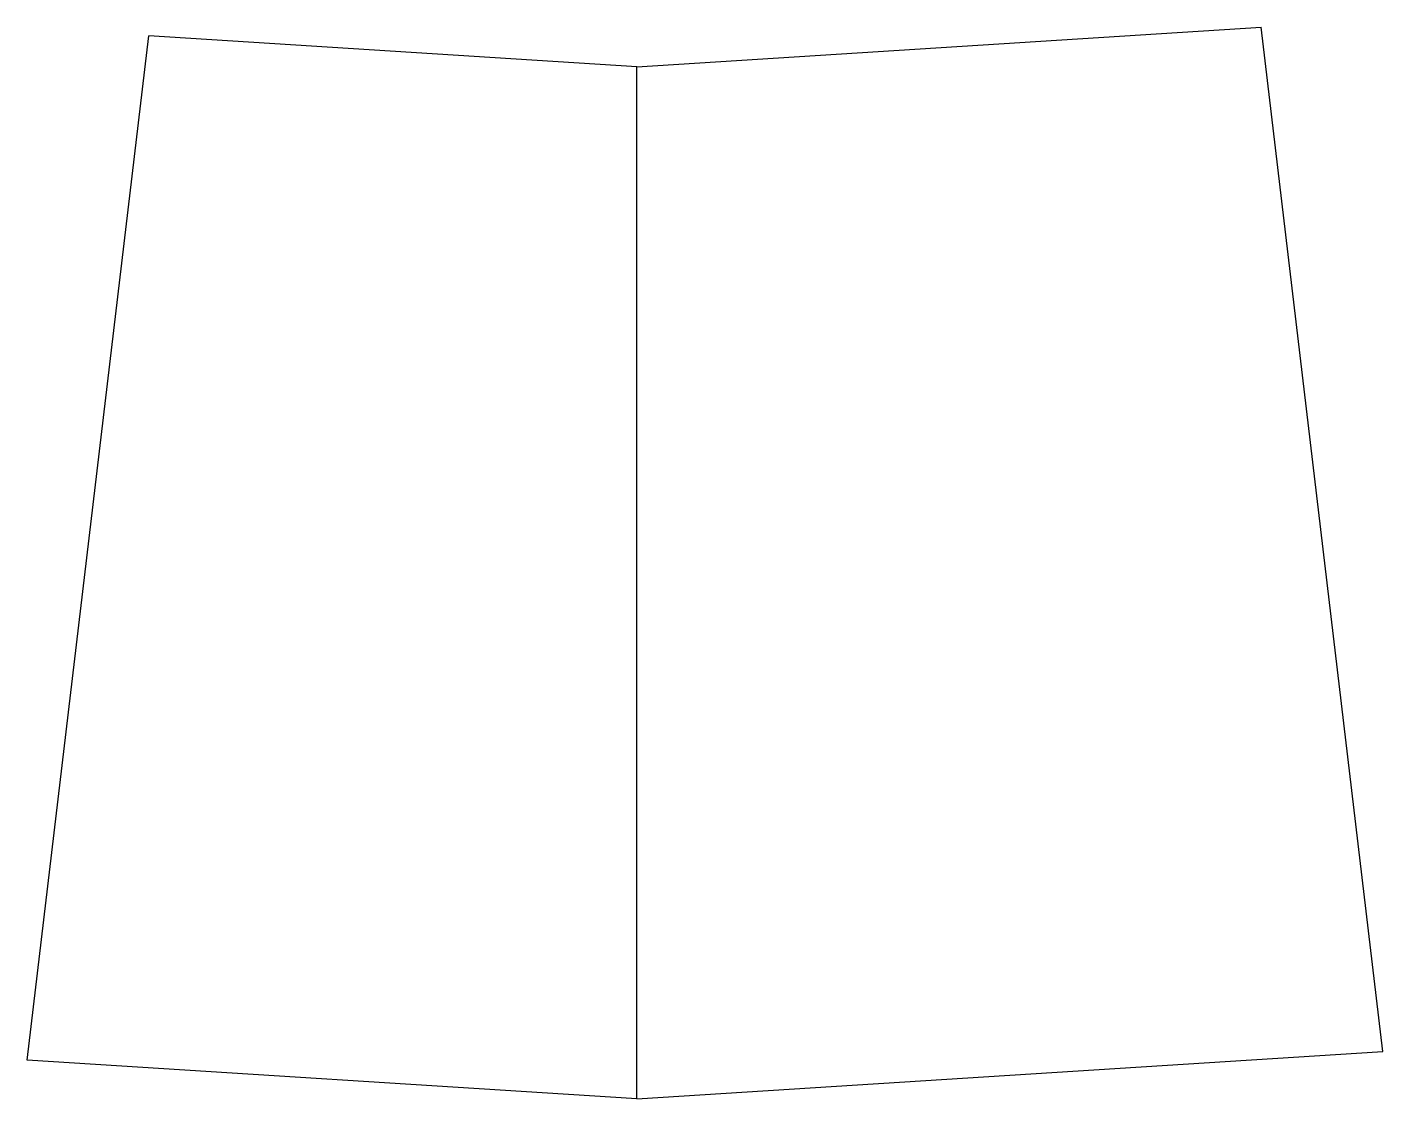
# Model space of a CAD drawing. Extents: x -8795 to 10772, y -9 to 15463.
import ezdxf

# ---------------------------------------------------------------- set-up
doc = ezdxf.new("R2010")
doc.units = 0
doc.layers.add('Default', color=7, linetype='Continuous')

msp = doc.modelspace()

# ---------------------------------------------------------------- linework, layer by layer
at = {"layer": 'Default'}
msp.add_line((6, 14891), (-7037, 15338), dxfattribs=at)
for points in [[(6, -9), (6, 14891), (9015, 15463)], [(6, -9), (10772, 674), (9015, 15463)], [(6, -9), (-8795, 550), (-7037, 15338)]]:
    msp.add_lwpolyline(points, dxfattribs=at)

doc.saveas('drawing.dxf')
